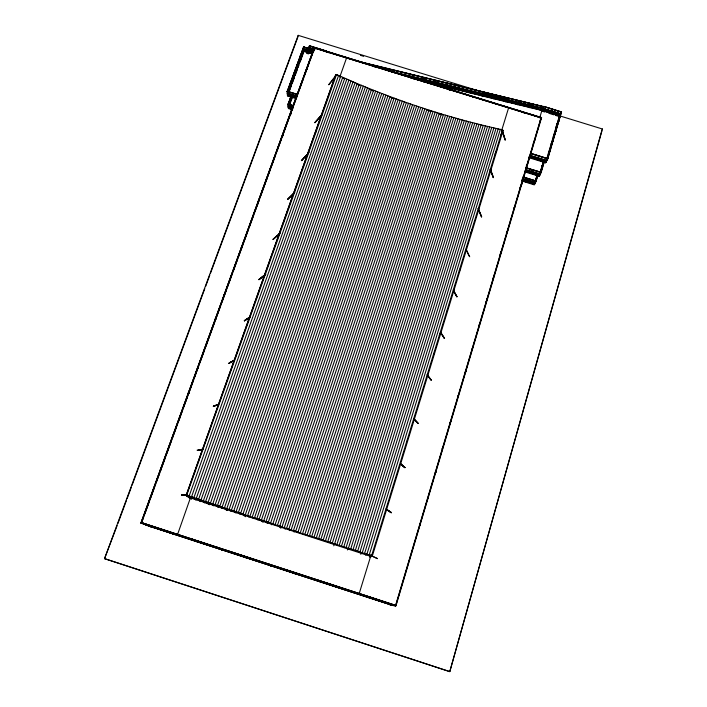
<?xml version="1.0" encoding="UTF-8"?>
<svg xmlns="http://www.w3.org/2000/svg" width="707" height="707" viewBox="0 0 707 707"><rect width="100%" height="100%" fill="white"/><g stroke="black" fill="none" stroke-linecap="round" stroke-linejoin="round"><path stroke-width="1.06" d="M326.033 50.842L309.578 45.778L306.811 53.113M335.772 74.668L186.241 495.183L335.772 74.668L337.266 75.128M328.693 84.663L336.532 74.535C389.751 98.618 445.41 117.353 502.483 129.841L371.555 555.826L377.335 558.689M388.965 71.177L389.318 68.844L389.239 71.257M400.533 73.996L400.931 71.672L400.807 74.076M559.785 115.444L542.136 109.894L413.701 78.592M542.773 108.569L560.457 113.774L542.852 108.357L388.974 70.886M529.958 155.39L546.829 160.595L560.545 113.915L542.843 108.348L393.189 72.264M361.295 62.349L543.656 106.704L359.129 61.703M411.969 77.858L412.588 74.509L412.243 77.938M423.396 81.72L424.288 77.346L423.661 81.8M435.035 84.557L436.307 80.289M333.784 545.839L334.376 543.559L334.977 543.745L334.782 544.355L334.19 544.169M446.727 87.412L447.814 83.073L447.001 87.491M458.454 90.266L459.638 85.945L458.728 90.355M449.776 671.65L104.53 558.671L298.186 35.35L602.47 129.019L449.776 671.65L601.754 130.768M524.833 171.872L539.043 176.273L543.436 161.603M539.043 176.273L543.329 162.062M540.952 172.243L539.397 175.955L525.186 171.165M543.771 161.399L539.574 175.504L525.23 171.067M544.001 161.47L540.263 174.187L525.875 169.742L540.307 174.099M540.873 172.499L544.019 161.921M544.249 162L541.147 172.579L525.628 167.806M528.863 157.643L545.539 162.804L546.467 159.649M548.323 153.322L548.941 151.218M551.115 143.68L553.369 139.792L551.398 143.768M553.272 136.469L556.109 130.441L554.12 134.489M556.056 126.986L556.983 123.822M559.334 115.718L561.552 111.883L543.603 106.359L561.482 112.139M559.546 115.374L545.804 162.292L529.11 157.122M545.945 162.062L529.357 156.574M548.659 153.092L550.612 149.186L548.455 152.747M556.833 125.245L558.839 121.144L556.63 124.909M559.705 115.303L542.039 110.221L415.778 79.325M560.306 113.845L546.104 161.991L529.243 156.892M547.483 158.801L561.278 111.794M547.598 158.881L561.438 111.803L559.149 116.452M561.552 111.883L547.766 158.889L530.771 153.666M470.226 93.138L471.507 88.826L470.5 93.227M536.754 159.632L538.822 156.123M552.644 109.417L550.559 113.014M552.361 109.338L550.488 113.27M522.579 181.213L534.13 184.792L535.049 181.664M537.232 174.496L534.368 184.333L521.748 180.418M534.2 184.412L537.461 174.567M535.146 182.883L537.276 175.309M537.506 175.38L535.296 182.804L523.224 179.18M535.871 181.195L537.806 174.717M535.986 181.266L534.13 184.792M537.727 175.84L536.136 181.275L523.065 177.148M525.787 181.805L527.661 178.65M532.442 169.883L530.55 172.941M532.159 169.795L530.48 173.197M389.804 604.821L390.697 605.015L390.193 604.609M392.076 604.785L391.881 605.325M393.083 605.537L393.286 604.998M393.967 605.21L394.948 605.422M394.135 605.139L393.976 605.696L394.17 605.148L376.327 599.333M539.697 117.857L541.898 110.486L559.431 115.886M542.136 109.894L559.732 115.55M394.736 605.828L394.904 605.272M543.656 106.704L353.836 60.192M543.807 106.704L541.721 110.575M540.97 117.883L541.102 117.433M395.513 605.634L541.032 117.76M395.628 605.987L541.297 117.618M309.366 46.008L541.589 117.583L395.973 605.784L141.029 522.765L314.217 47.678M529.702 107.641L531.478 103.416M367.993 596.947L367.834 597.486L370.282 597.733L370.45 597.168M519.672 100.562L518.001 104.804M369.902 596.991L369.734 597.556L367.313 597.318M518.125 110.849L518.266 110.398M518.62 110.999L518.752 110.548M505.779 101.808L507.361 97.548M366.915 554.147L498.179 128.886M500.326 129.363L369.24 554.88L371.564 555.614M359.121 593.792L370.795 555.826M501.528 130.883L508.66 107.685M369.558 556.983L371.14 554.986M501.643 130.768L501.899 129.929M371.095 555.879L371.281 555.26L371.882 555.455L369.823 556.842M501.882 130.654L502.58 130.327L502.421 130.822M370.548 557.31L372.156 555.313M407.17 441.398L407.471 440.417M414.01 419.154L414.311 418.182M427.47 375.364L427.762 374.418M434.089 353.818L434.381 352.881M447.124 311.407L447.407 310.488M453.541 290.533L453.823 289.623M459.895 269.88L460.169 268.969L459.329 270.949M466.178 249.43L466.452 248.537M478.551 209.166L478.816 208.291M484.649 189.343L484.914 188.469L483.093 193.197M496.65 150.282L496.906 149.433M502.562 131.051L502.818 130.212L500.821 135.32M501.608 129.938L503.11 130.397L372.359 555.905L370.698 555.366M491.763 127.41L359.951 551.946L323.134 540.289M362.267 552.68L493.901 127.905M364.591 553.413L496.04 128.4M353.014 549.746L485.373 125.89M493.884 98.909L495.642 94.72M343.195 588.869L343.028 589.408L344.309 588.657M355.321 550.479L487.503 126.403M343.708 589.046L343.54 589.576L344.857 588.834M495.324 103.823L495.466 103.372M495.81 103.973L495.952 103.522M357.636 551.213L489.633 126.906M346.094 547.545L479.019 124.326M348.401 548.279L481.131 124.856M350.707 549.012L483.252 125.378M339.192 545.344L472.683 122.718M482.033 96.019L483.411 91.724M341.49 546.078L474.795 123.257M343.796 546.811L476.907 123.796M318.76 580.332L318.777 581.516L318.945 580.977M472.55 96.806L472.691 96.364M319.308 580.509L319.299 581.684M473.036 96.956L473.177 96.514M332.308 543.153L466.381 121.056M334.597 543.886L468.485 121.613M470.579 122.17L336.894 544.62L309.419 535.791L445.534 115.188M323.143 540.21L458.012 118.776M325.432 540.943L460.098 119.35M327.721 541.677L462.192 119.925M330.01 542.41L464.287 120.49M316.276 538L451.764 117.009M318.565 538.743L453.841 117.601M320.854 539.476L455.927 118.193M311.707 536.533L447.611 115.798M313.988 537.267L449.687 116.408M482.307 96.099L483.694 91.813M302.569 533.573L439.321 113.323M304.85 534.315L441.389 113.951M293.255 572.025L293.078 572.59L294.572 573.624L294.739 573.094M449.811 89.798L449.961 89.356M293.803 572.21L293.617 572.767L295.084 573.801L295.261 573.262M450.297 89.948L450.447 89.506M307.138 535.058L443.457 114.578M295.712 531.355L433.117 111.414M297.841 531.788L297.638 532.398L298.23 532.592L298.434 531.982M298 532.097L435.185 112.059M300.281 532.839L437.253 112.696M288.863 529.128L426.931 109.452M291.151 529.87L428.99 110.115M293.432 530.612L431.058 110.769M282.005 526.892L420.762 107.437M270.578 565.22L270.401 565.759L267.608 564.301L267.794 563.735M271.09 565.388L270.914 565.927L268.156 564.478L268.342 563.912L270.171 564.902M284.294 527.643L422.813 108.118M286.582 528.385L424.872 108.79M275.147 524.647L414.594 105.378M277.436 525.398L416.644 106.068M279.725 526.149L418.703 106.757M279.981 526.644L280.184 526.043L279.592 525.849L279.389 526.459L280.926 528.12M396.141 98.874L254.511 517.869L268.28 522.402L408.434 103.266M270.569 523.153L410.484 103.973M272.858 523.905L412.543 104.68M246.964 557.531L246.778 558.062L242.183 556.02L242.377 555.463M261.298 519.848L261.095 520.458L263.084 522.314M261.404 520.14L402.283 101.092M261.687 520.652L261.89 520.043M263.693 520.891L404.333 101.826M265.991 521.651L406.384 102.542M242.731 556.197L242.916 555.64M256.809 518.629L398.191 99.625M259.107 519.38L400.233 100.359M246.266 557.894L246.443 557.363M247.6 515.589L389.99 96.603M249.907 516.349L392.04 97.372M394.091 98.123L252.213 517.109L268.36 522.508M240.68 513.291L383.848 94.278M244.162 515.818L242.713 514.378L242.916 513.777L245.47 516.72M242.987 514.06L385.898 95.056M245.294 514.82L387.949 95.834M233.734 510.984L377.706 91.892M222.175 550.055L222.352 549.525M222.873 549.692L222.687 550.223L216.81 547.757L216.996 547.191M236.05 511.753L379.747 92.697M375.656 91.088L231.419 510.215L238.365 512.522L381.798 93.492M227.088 510.41L224.402 507.617L224.19 508.218L226.505 510.215M226.77 508.669L371.555 89.453M229.095 509.438L373.605 90.275M217.349 547.934L217.544 547.368M219.78 506.327L365.395 86.961M222.113 507.113L367.446 87.801M369.496 88.631L224.446 507.891L243.111 514.183L244.56 515.615M198.119 542.216L198.305 541.686M198.817 541.854L198.632 542.384L191.464 539.503L191.668 538.946L196.405 540.908M359.227 84.407L212.763 503.985L224.596 508.024L226.894 510.021M215.105 504.763L361.286 85.264M217.447 505.549L363.336 86.121M192.012 539.68L192.207 539.123M208.821 504.559L205.481 501.952L353.058 81.8M209.405 504.745L205.693 501.351M355.117 82.675L208.07 502.403L222.272 507.246M210.421 503.198L357.176 83.55M346.872 79.122L198.632 499.23L210.589 503.331L213.708 505.832M201 500.026L348.931 80.024M203.36 500.821L350.999 80.916M339.784 77.036L346.624 57.762M191.517 496.835L340.668 76.391M193.895 497.631L342.736 77.31M196.272 498.435L344.804 78.221M190.289 498.585L186.277 495.722L186.648 494.697M194.549 472.506L194.911 471.489M202.723 449.537L203.086 448.53M210.81 426.825L211.163 425.826M265.037 274.537L265.372 273.618M279.804 233.08L280.131 232.17M287.077 212.666L287.396 211.773M294.262 192.472L294.58 191.588M308.429 152.694L308.738 151.828M315.402 133.11L315.711 132.253M322.304 113.721L322.604 112.873M335.905 75.534L336.205 74.703L337.115 74.986M191.367 499.027L186.56 495.58L336.532 74.535M181.443 495.209L186.931 495.253L181.522 494.988M181.655 495.28L187.152 495.324L181.734 495.059M191.146 498.638L187.161 495.775L187.373 495.165M187.655 495.024L187.293 496.049L186.277 495.722M174.806 534.032L174.62 534.563L166.172 531.266L166.375 530.71M189.14 496.031L338.6 75.472M166.719 531.443L166.914 530.886M147.577 524.983L147.383 525.513L393.119 605.546M147.463 525.548L147.657 525.009M148.877 526.088L149.062 525.557M149.15 525.593L148.956 526.123L392.473 605.431L392.641 604.883M150.123 526.582L150.317 526.061L141.665 522.667M150.344 526.653L150.529 526.132L150.423 526.688M150.635 526.75L150.83 526.229M155.407 528.474L153.773 527.519M326.086 51.16L309.427 45.84M150.573 526.609L140.923 523.039L314.262 47.555M141.144 523.109L314.5 47.502L314.341 48.191M141.241 523.145L143.335 517.727M144.847 513.582L149 502.182M150.511 498.037L154.665 486.637M156.176 482.492L159.579 473.169M161.09 469.024L165.244 457.623M166.755 453.479L170.908 442.078M172.42 437.933L176.573 426.533M178.084 422.388L182.238 410.988M183.749 406.843L187.143 397.511M188.654 393.366L192.808 381.966M194.319 377.821L198.473 366.42M199.984 362.276L204.146 350.875M205.649 346.73L209.811 335.33M210.562 333.253L214.716 321.853M216.227 317.708L220.381 306.308M221.892 302.163L226.046 290.763M227.557 286.618L231.71 275.217M233.222 271.073L237.375 259.672M238.135 257.604L243.04 244.127M243.8 242.059L247.954 230.659M249.465 226.514L253.619 215.114M255.13 210.969L259.283 199.568M260.795 195.424L264.948 184.023M265.708 181.946L270.613 168.478M271.373 166.401L275.527 155.001M277.038 150.856L281.192 139.456M282.703 135.311L286.856 123.911M287.608 121.834L292.521 108.365M293.272 106.289L298.186 92.82M298.937 90.743L303.471 78.309M304.602 75.198L308.765 63.798M310.267 59.653L314.5 47.749M141.462 523.215L314.739 47.705M143.512 524.02L143.618 523.445M145.288 524.709L145.492 524.17M290.71 96.983L288.032 104.309L293.387 106.006M306.811 52.998L309.454 45.778L309.816 50.038M288.173 104.389L291.09 96.064M288.297 104.397L291.311 96.028M307.032 53.069L309.719 45.858M291.576 96.877L288.226 106.147L293.502 107.906M307.616 53.149L309.48 47.935L314.748 49.561M288.306 106.289L291.805 96.939M307.837 53.105L309.622 47.873L314.748 49.455M288.456 106.218L292.185 96.028M307.837 53.219L309.701 48.12M292.106 97.177L288.332 107.632L292.548 108.949M308.005 53.82L309.516 49.57L313.749 50.877L309.516 49.684M288.65 107.941L288.474 107.455M291.364 99.722L291.266 96.594M309.463 50.188L313.722 51.372M313.678 51.072L309.666 49.499L313.749 50.763M292.336 97.248L288.474 108.021L292.61 109.311M308.225 53.891L309.737 49.64M292.645 109.85L288.509 108.569L290.4 103.399M295.694 94.137L296.18 98.193L295.968 94.225M311.902 49.737L312.247 54.094M312.167 49.817L312.229 53.025M313.616 49.958L303.648 46.883L287.13 91.486L297.355 94.685M287.272 91.565L303.648 46.998M287.404 91.565L303.789 46.962M287.413 93.563L303.718 49.154M287.572 93.501L303.798 49.296M287.449 94.977L303.621 50.78L312.194 53.423M287.502 95.224L296.604 97.593M291.037 86.422L290.506 82.277L291.037 86.422L287.625 95.966L295.623 98.45M293.918 77.726L293.962 73.696M297.152 68.915L297.046 64.496L297.514 68.756M300.378 60.148L300.289 55.667L300.731 59.989M303.577 51.417L303.489 46.954L313.616 50.073M303.701 51.037L312.194 53.308M303.851 50.851L287.59 95.392L296.587 98.185M292.132 83.682L294.386 77.549M295.137 75.499L297.391 69.357M298.142 67.306L298.893 65.265M300.024 62.189L303.78 51.956L303.648 46.883M104.53 558.671L117.141 525.619M117.91 523.542L126.332 500.777M127.101 498.709L131.308 487.326M132.076 485.258L204.809 288.65M205.578 286.582L209.785 275.2M210.553 273.132L283.286 76.524M284.055 74.456L297.833 37.206M506.062 101.896L507.635 97.637M502.226 130.486L502.483 129.841M502.854 131.042L503.11 130.397M495.103 154.214L496.261 151.271M489.474 172.738L490.941 168.858M517.718 104.724L519.398 100.474M470.305 234.264L472.391 229.192M529.976 107.729L531.752 103.496M439.321 335.41L440.638 332.502M539.644 121.975L541.589 117.583M533.246 143.3L535.102 139.341L534.616 139.191L534.969 139.792M526.167 166.313L528.544 161.337L528.049 161.187L528.412 161.797M520.52 186.436L521.907 183.59L521.413 183.44L521.766 184.059L519.919 187.85M513.459 209.113L514.873 206.267M513.636 209.422L515.191 206.108L514.696 205.949L515.058 206.577M506.327 233.142L508.404 228.882L507.9 228.723L508.262 229.36M545.539 162.804L547.722 158.554M534.465 184.5L536.215 181.027L523.127 176.936M545.91 162.469L547.845 158.624L530.886 153.348M539.423 175.575L525.301 170.855L539.627 175.416M539.397 175.955L541.226 172.322L526.715 167.904M500.211 253.981L501.21 252.09M499.398 256.181L501.528 251.931L501.024 251.772L501.387 252.408M492.903 278.549L494.582 275.244L494.069 275.085L494.432 275.73M485.824 302.128L487.538 298.84L487.026 298.681L487.397 299.326M347.429 549.949L348.357 548.349L371.493 555.667M478.798 325.485L480.424 322.71L479.903 322.551L480.274 323.214M602.055 129.708L602.47 129.019M472.7 346.925L473.124 347.066M471.949 349.196L473.213 346.872L472.7 346.713L473.063 347.376M464.614 373.623L465.922 371.334L465.4 371.166L465.772 371.838M450.536 421.213L450.925 421.425M449.811 422.821L451.066 421.142L450.545 420.974L450.916 421.664M442.962 446.585L443.36 446.789M442.025 448.636L443.351 447.036L442.98 446.338L443.51 446.506M328.879 84.752L335.171 77.196M314.871 122.479L322.127 114.242M314.809 122.665L322.321 114.331M314.995 122.744L322.259 114.516M301.368 160.577L308.924 152.562M301.624 160.471L307.669 154.064M301.553 160.657L307.607 154.25M360.711 554.253L362.205 552.741M287.731 199.082L294.837 192.136M287.669 199.268L293.979 193.099M287.864 199.356L293.387 193.957M427.496 498.32L427.991 498.426M273.158 239.125L279.583 233.434M272.875 239.514L279.786 233.513M273.291 239.399L279.716 233.717M365.705 555.189L366.845 554.2M258.886 279.442L265.629 274.166M258.815 279.636L264.718 275.023M259.089 279.521L265.832 274.254M259.018 279.716L264.922 275.111M370.609 556.338L190.422 497.861L177.501 534.651M419.649 524.638L420.099 524.788M244.339 320.625L249.677 317.09M244.26 320.819L249.598 317.293M244.534 320.704L249.88 317.169M244.463 320.898L249.81 317.372M229.492 362.718L234.229 360.234M228.476 363.416L234.15 360.446M229.704 362.797L234.432 360.314M228.679 363.495L234.362 360.526M411.73 551.283L412.181 551.425M213.355 406.145L218.428 404.298M213.558 406.225L218.64 404.369M213.284 406.357L218.348 404.51M213.487 406.428L218.56 404.59M197.085 450.191L203.369 449.086M198.34 450.085L203.581 449.157M198.057 450.226L202.246 449.484M198.269 450.297L202.458 449.564M367.649 597.132L370.088 597.362M391.89 605.042L395.726 605.713M391.033 71.619L542.817 108.471M415.857 79.228L542.119 110.009M427.496 82.595L541.898 110.486M451.393 117.344L451.932 117.495M439.153 113.995L442.255 114.923M543.692 106.589L561.473 112.059M542.79 108.578L560.492 114.03M541.642 111.061L544.735 112.006M548.853 113.279L554.005 114.861M360.464 55.332L363.628 56.313M555.631 115.418L558.795 116.39M541.527 117.707L309.507 45.982M314.421 47.846L541.279 117.733M314.217 47.89L541.447 117.892M541.456 118.034L314.102 47.988L314.129 50.135M325.847 51.77L328.958 52.733M373.941 66.591L377.096 67.563M410.74 77.929L413.895 78.901M447.54 89.268L450.695 90.24M523.242 112.59L526.397 113.562M314.677 49.764L309.551 48.076M303.427 47.122L313.537 50.162M303.568 47.21L313.537 50.277M371.555 555.826L377.405 558.459M313.21 51.965L303.718 49.039L287.404 93.457L297.453 96.567M313.219 52.079L303.568 49.11L287.334 93.315L297.532 96.461M303.568 49.225L313.139 52.177M303.648 49.366L313.139 52.291M303.63 50.895L312.114 53.626M303.754 51.337L312.158 53.926M306.529 68.747L307.015 68.897M535.04 139.465L534.96 139.641M306.856 69.339L306.37 69.189L306.44 71.354M293.785 73.369L294.192 77.814M530.833 153.446L547.81 158.704M546.873 160.498L529.905 155.487M290.692 82.613L290.674 86.581M529.304 156.671L546.149 161.894M298.716 90.178L299.211 90.328M528.474 161.47L528.394 161.638M298.557 90.62L299.043 90.779M297.426 94.367L287.219 91.238L287.404 95.472M287.192 91.309L297.435 94.473M287.484 93.244L297.523 96.355M526.697 168.027L541.191 172.402M287.44 94.871L296.613 97.699M287.519 95.118L296.533 97.911M525.062 171.377L539.291 175.787M293.458 105.697L288.12 104.07L288.297 108.1M288.085 104.141L293.467 105.803M523.083 177.024L536.18 181.107M288.376 105.979L292.53 107.27M522.34 178.571L535.252 182.574M288.226 106.05L292.539 107.376M523.286 178.968L535.34 182.715M288.323 107.526L292.627 108.843M521.934 180.002L534.686 183.979M521.907 180.126L534.642 184.059M288.412 107.764L292.557 109.055M521.872 180.214L534.536 184.244M291.311 112.006L290.816 111.856L290.957 113.96M521.837 183.732L521.757 183.891M291.143 112.457L290.657 112.307L290.789 114.41M283.313 133.941L282.827 133.782L283.003 135.912M282.659 134.242L283.154 134.392M274.74 155.964L275.235 156.123M508.324 229.041L508.253 229.183M274.572 156.433L275.067 156.583M266.557 178.411L267.052 178.562M501.449 252.09L500.963 252.09L501.378 252.222M266.389 178.871L266.884 179.03M258.276 201.115L258.78 201.265M494.493 275.412L494.007 275.403L494.432 275.536M258.612 201.742L258.108 201.583L258.462 203.749M249.907 224.084L250.411 224.243M487.459 299.008L486.964 298.99L487.397 299.132M249.73 224.561L250.234 224.72M241.432 247.326L241.935 247.485M480.336 322.896L479.841 322.869L480.274 323.002M241.255 247.812L241.759 247.971M232.859 270.852L233.363 271.011M232.674 271.338L233.186 271.497M224.181 294.651L224.693 294.819M465.833 371.529L465.339 371.475L465.772 371.617M223.995 295.146L224.508 295.314M427.815 110.451L430.908 111.432M215.396 318.742L215.909 318.91M458.543 396.088L458.021 395.92L458.392 396.6M215.211 319.246L215.732 319.414M206.506 343.134L207.027 343.293M206.32 343.637L206.842 343.805M197.509 367.817L198.031 367.976M197.324 368.329L197.845 368.497M188.398 392.8L188.928 392.968M435.848 472.188L435.318 472.011L435.689 472.718M188.212 393.322L188.734 393.49M179.18 418.093L179.711 418.261M428.097 498.188L427.558 498.011L427.929 498.727M178.986 418.624L179.516 418.791M169.839 443.704L170.378 443.881M420.241 524.514L419.702 524.338L420.082 525.062M169.821 444.014L170.201 444.102M169.645 444.235L170.184 444.411M316.285 538.089L325.423 541.023M160.392 469.634L160.922 469.81M412.296 551.168L411.748 551L412.128 551.725M160.197 470.173L160.728 470.349M186.029 495.033L187.691 495.563M186.56 495.58L187.161 495.775M311.716 536.613L293.476 530.71L294.112 532.071M370.822 556.02L371.838 556.356M150.821 495.899L151.351 496.067M404.245 578.167L403.697 577.99L404.077 578.733M150.618 496.447L151.157 496.614M295.756 531.452L279.786 526.247L280.732 527.731M141.126 522.491L395.832 605.431L141.444 522.597M154.93 527.245L145.403 524.134L145.2 524.674L394.011 605.705M163.246 529.941L168.496 531.655M171.642 532.68L185.358 537.152M195.786 540.537L215.785 547.059M224.128 549.772L248.307 557.646M254.564 559.688L278.735 567.562M285.009 569.595L292.353 571.99M295.508 573.015L311.257 578.149M315.446 579.51L341.693 588.056M345.891 589.426L374.233 598.652M145.015 524.302L394.312 605.501M140.923 523.039L395.664 605.996M268.28 522.402L282.066 526.998M275.217 524.753L266.071 521.757L267.352 523.374M104.892 558.724L449.564 671.517M238.365 512.522L252.319 517.224L253.557 518.567M242.713 514.378L243.305 514.581M224.19 508.218L224.791 508.421M194.098 497.781C169.38 489.801 209.352 501.67 209.219 504.356M205.481 501.952L206.099 502.164M390.927 97.672L393.993 98.812M385.624 95.401L386.155 95.604M141.294 522.853L150.724 526.494M167.532 531.47L173.462 533.82M167.904 531.284L172.314 533.078M370.459 89.745L373.535 90.973M369.248 88.976L369.788 89.197M191.836 539.308L197.518 541.65M359.589 85.282L357.123 84.257L359.183 85.114M352.828 82.153L353.367 82.374M217.173 547.563L221.627 549.489M217.889 547.58L221.98 549.304M342.294 77.85L344.777 78.937M243.367 556.206L246.61 557.717M268.899 564.593L270.746 565.573M386.685 509.438L391.236 512.513M386.826 509.72L391.378 512.787M386.614 509.659L391.174 512.725M385.987 508.881L391.448 512.575M293.44 572.396L294.916 573.448M187.762 495.952L191.756 498.824M190.033 496.756L191.624 497.905M191.721 496.986L196.016 500.132M196.466 498.585L200.496 501.608M160.745 470.04L160.374 469.943M201.186 500.176L204.977 503.075M207.133 502.209L208.786 503.508M215.273 504.904L218.189 507.308M219.939 506.468L222.405 508.545M400.869 463.907L405.023 467.513M400.657 463.845L404.819 467.46M400.798 464.119L404.961 467.734M400.586 464.066L404.749 467.672M229.236 509.57L231.392 511.497M233.876 511.108L235.882 512.964M238.498 512.646L240.053 514.139M247.715 515.703L249.058 517.091M413.781 418.473L418.199 423.228M413.719 418.685L418.137 423.431M414.249 419.419L417.934 423.378M256.906 518.744L258.055 520.034M179.154 418.411L179.534 418.473M427.178 374.913L431.208 380.163M427.638 375.735L431.005 380.119M427.24 374.71L431.279 379.959M270.648 523.26L271.815 524.824M441.009 332.785L444.588 338.326M440.806 332.741L444.526 338.529M440.744 332.944L444.323 338.476M280.184 526.043L281.121 527.528M284.355 527.74L285.186 529.181M197.483 368.126L197.872 368.179M453.311 289.914L457.022 296.648M453.638 290.833L456.969 296.843M453.576 291.037L456.766 296.799M288.916 529.225L289.649 530.621M466.417 249.827L469.722 256.782M466.213 249.783L468.988 255.934M206.868 343.487L206.479 343.452M478.109 208.547L481.626 216.925M478.471 209.758L481.423 216.89M478.312 208.583L481.679 216.74M490.437 169.15L493.433 177.466M490.234 169.123L493.38 177.651M490.181 169.309L493.186 177.616M502.324 130.512L505.258 139.8M502.262 130.698L505.205 139.986M502.394 131.696L505.01 139.951M318.945 580.703L319.122 581.331M233.213 271.179L232.824 271.17M287.342 91.238L287.625 95.966M288.244 104.079L288.509 108.569M291.531 96.673L291.62 99.802M298.186 35.35L298.221 36.172M309.578 45.778L309.728 50.268M309.639 50.109L309.657 50.71M391.872 604.847L392.712 605.378L391.872 604.847M352.766 549.41L352.572 550.019L353.173 550.214L353.359 549.604L352.766 549.41M316.683 537.877L316.489 538.487L315.888 538.292L316.082 537.691L316.683 537.877M543.789 162.575L541.942 166.269L543.789 162.575M458.012 396.15L458.445 396.291L458.012 396.15M435.3 472.267L435.751 472.417L435.3 472.267M403.679 578.282L404.13 578.432L403.679 578.282M258.638 201.415L258.638 201.415M250.269 224.393L250.269 224.393M241.794 247.644L241.37 247.512L241.794 247.644M224.543 294.987L224.11 294.854L224.543 294.987M215.759 319.096L215.326 318.954L215.759 319.096M188.76 393.172L188.318 393.03L188.76 393.172M151.174 496.305L150.724 496.164L151.174 496.305"/></g></svg>
